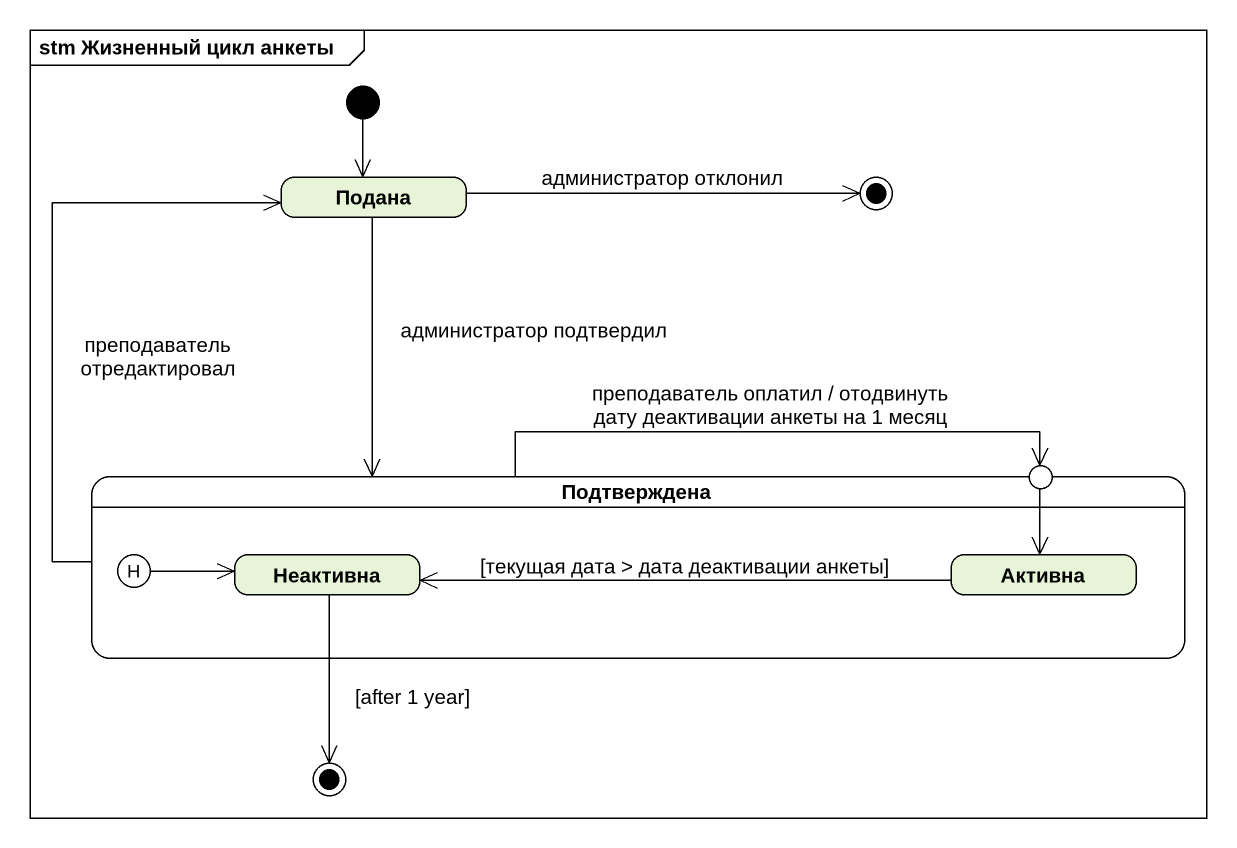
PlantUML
@startuml
mainframe stm Жизненный цикл анкеты
hide empty description
state Подана
state final1 <<end>>
state Подтверждена {
  state history1 <<history>>
  state Неактивна
  state Активна
}
state entry1 <<choice>>
state final2 <<end>>
[*] --> Подана
Подана -right-> final1 : администратор отклонил
Подана --> Подтверждена : администратор подтвердил
Подтверждена -up-> Подана : преподаватель отредактировал
Подтверждена -right-> entry1 : преподаватель оплатил / отодвинуть дату деактивации анкеты на 1 месяц
entry1 --> Активна
history1 -right-> Неактивна
Неактивна --> final2 : [after 1 year]
Активна -left-> Неактивна : [текущая дата > дата деактивации анкеты]
@enduml
